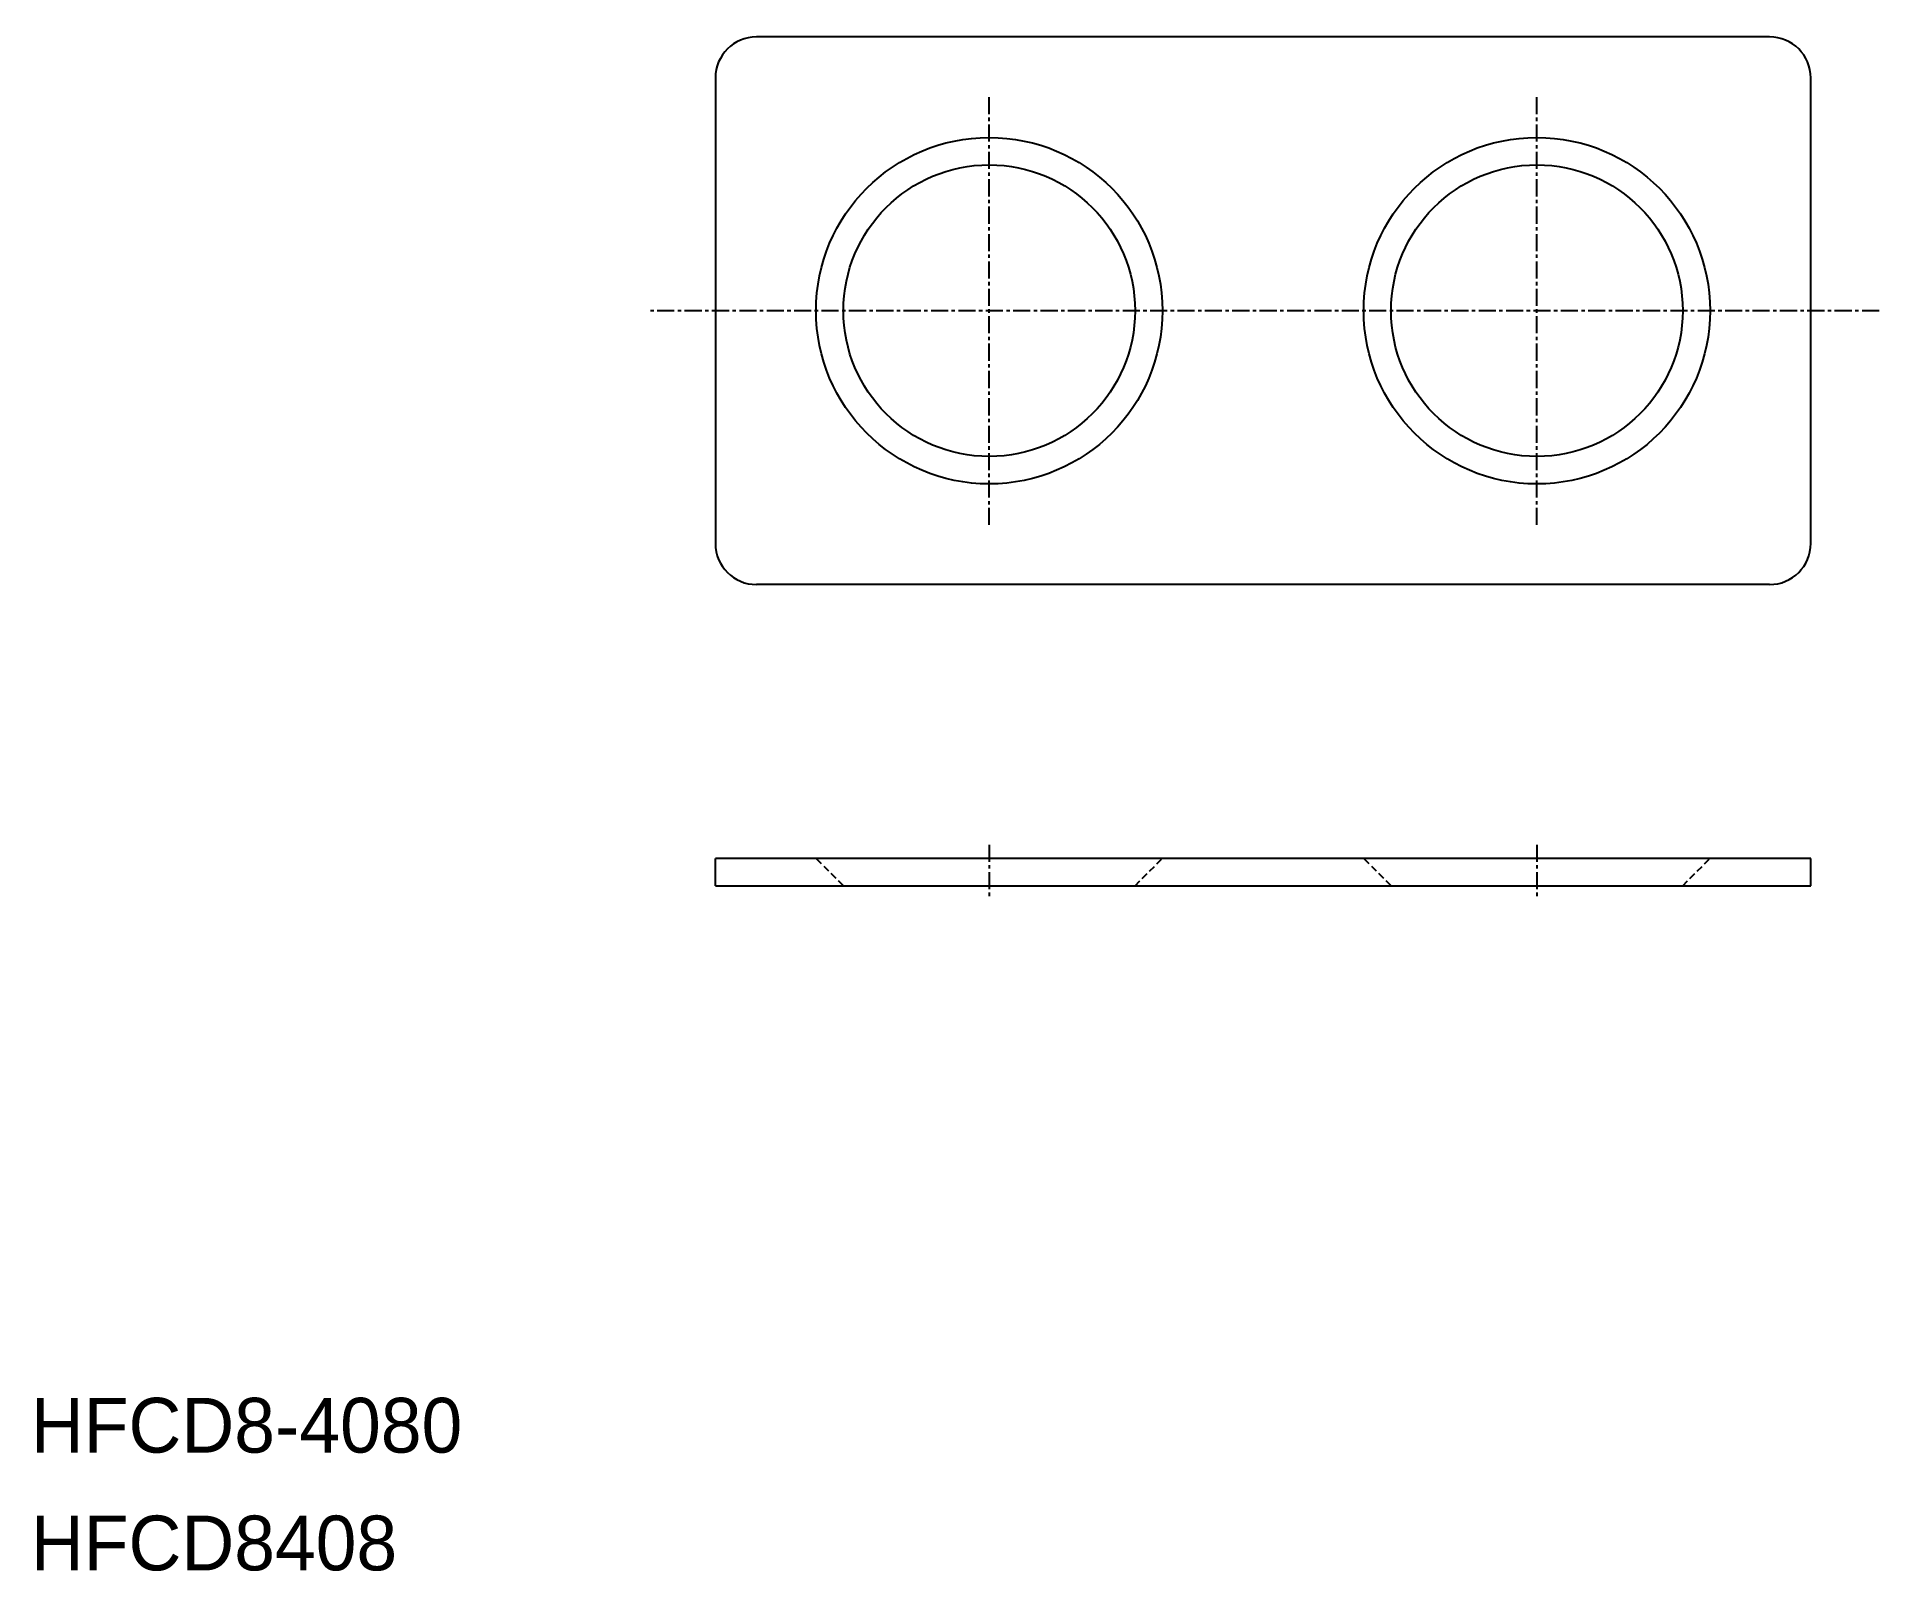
# Model space of a CAD drawing. Extents: x 0 to 135, y 0 to 112.
import ezdxf

# ---------------------------------------------------------------- set-up
doc = ezdxf.new("R2010")
doc.units = 0
doc.linetypes.add('CENTER', pattern=[2, 1.25, -0.25, 0.25, -0.25])
doc.linetypes.add('DASHED', pattern=[0.75, 0.5, -0.25])
doc.layers.get('0').update_dxf_attribs({"linetype": 'CONTINUOUS'})
doc.layers.add('CENTER', color=1, linetype='CENTER')

msp = doc.modelspace()

# ---------------------------------------------------------------- linework, layer by layer
at = {"color": 7, "linetype": 'CONTINUOUS'}
for p, q in [((127, 112), (53, 112)), ((50, 109), (50, 75)), ((130, 75), (130, 109)), ((127, 72), (53, 72)), ((50, 50), (50, 52)), ((130, 52), (50, 52)), ((130, 50), (130, 52)), ((50, 50), (130, 50)), ((80.65, 50), (82, 50)), ((120.65, 50), (122, 50))]:
    msp.add_line(p, q, dxfattribs=at)
at = {"color": 3, "linetype": 'DASHED'}
for p, q in [((59.35, 50), (57.35, 52)), ((80.65, 50), (82.65, 52)), ((99.35, 50), (97.35, 52)), ((120.65, 50), (122.65, 52))]:
    msp.add_line(p, q, dxfattribs=at)
at = {"color": 7, "linetype": 'CONTINUOUS'}
for centre, radius in [((70, 92), 12.65), ((110, 92), 12.65), ((70, 92), 10.65), ((110, 92), 10.65)]:
    msp.add_circle(centre, radius, dxfattribs=at)
for centre, start, end in [((53, 109), 90, 180), ((127, 109), 0, 90), ((53, 75), 180, 270), ((127, 75), 270, 0)]:
    msp.add_arc(centre, 3, start, end, dxfattribs=at)
at = {"layer": 'CENTER', "color": 1, "linetype": 'CENTER'}
for p, q in [((70, 76.35), (70, 107.65)), ((110, 76.35), (110, 107.65)), ((135, 92), (45, 92)), ((70, 53), (70, 49)), ((110, 53), (110, 49))]:
    msp.add_line(p, q, dxfattribs=at)

# ---------------------------------------------------------------- texts
at = {"color": 7, "linetype": 'CONTINUOUS'}
for s, p in [('HFCD8-4080', (0, 8.6)), ('HFCD8408', (0, 0))]:
    msp.add_text(s, height=4, dxfattribs=at).set_placement(p)

doc.saveas('drawing.dxf')
